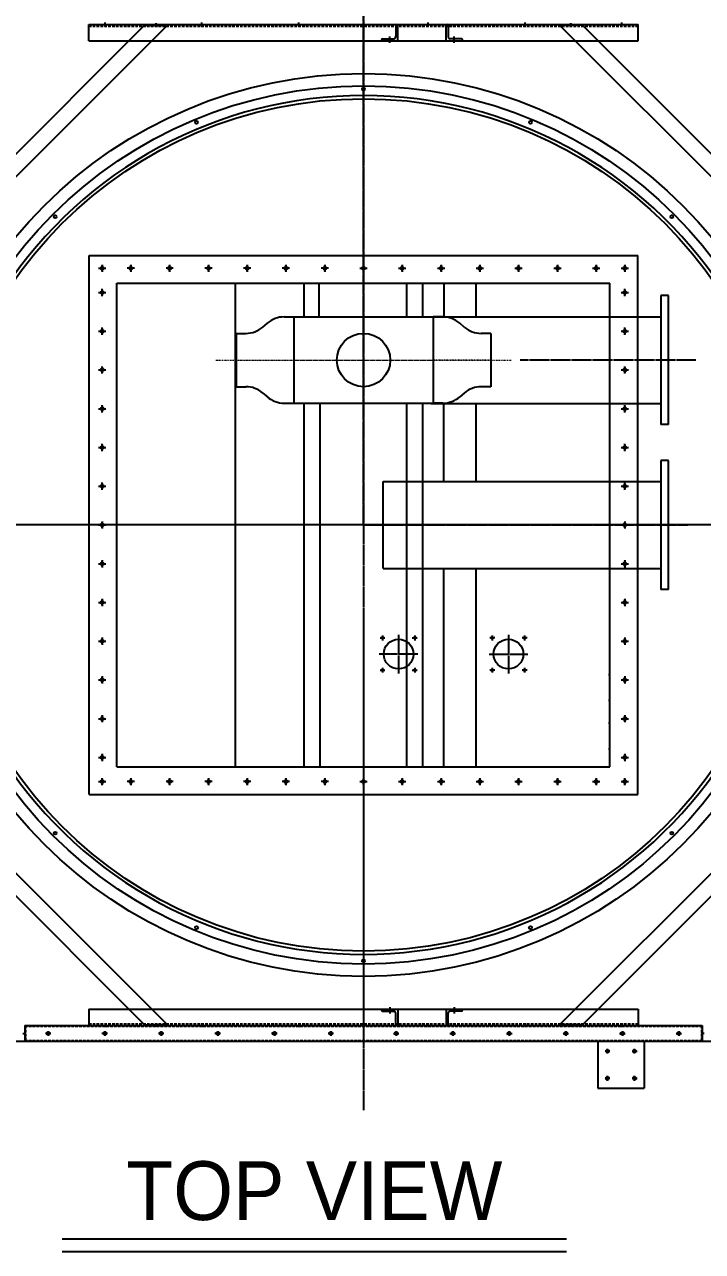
# Model space of a CAD drawing. Header units: millimetres. Extents: x 1037 to 22896, y 879 to 16337.
# Drawn here: x 6153 to 8251, y 9935 to 13735 of the extents above; entities that cross this region are included whole.
import ezdxf
from ezdxf.enums import TextEntityAlignment as Align

# ---------------------------------------------------------------- set-up
doc = ezdxf.new("R2010")
doc.units = ezdxf.units.MM
for name, pattern in [('CENTER', [65, 60, -2, 1, -2]), ('DGN Style 4', [4.8, 2.4, -1.2, 0, -1.2]), ('HIDDEN', [3, 2, -1])]:
    doc.linetypes.add(name, pattern=pattern)
for name, color, linetype in [('CENTER', 1, 'CENTER'), ('냉각탑_text', 3, 'Continuous'), ('숨은선', 5, 'HIDDEN')]:
    doc.layers.add(name, color=color, linetype=linetype)
doc.layers.add('L(c)', color=1, linetype='DGN Style 4', lineweight=5)
doc.styles.add('돋움', font='Dotum.ttf', dxfattribs={"width": 0.8})

msp = doc.modelspace()

# ---------------------------------------------------------------- linework, layer by layer
for p, q in [((6595.5, 13733.4), (5608.2, 12746.1)), ((6524.8, 13733.4), (5608.2, 12816.8)), ((6352.2, 13685.4), (6352.2, 13735.4)), ((6352.2, 13735.4), (8052.2, 13735.4)), ((6524.8, 13733.4), (6524.8, 13735.4)), ((6524.8, 13733.4), (6595.5, 13733.4)), ((6595.5, 13733.4), (6595.5, 13735.4)), ((7302.2, 13732.4), (7302.2, 13697.9)), ((7308.2, 13685.4), (7308.2, 13735.4)), ((7458.2, 13685.4), (7458.2, 13735.4)), ((7464.2, 13732.4), (7464.2, 13697.9)), ((7808.9, 13733.4), (7808.9, 13735.4)), ((7808.9, 13733.4), (8796.2, 12746.1)), ((7879.6, 13733.4), (7808.9, 13733.4)), ((7879.6, 13733.4), (7879.6, 13735.4)), ((7879.6, 13733.4), (8796.2, 12816.8)), ((8052.2, 13685.4), (8052.2, 13735.4)), ((6352.2, 13685.4), (8052.2, 13685.4)), ((7258.2, 13688.4), (7258.2, 13685.4)), ((7261.2, 13691.4), (7295.7, 13691.4)), ((7505.2, 13691.4), (7470.7, 13691.4)), ((7508.2, 13688.4), (7508.2, 13685.4)), ((6353.3, 13020.4), (8051.3, 13020.4)), ((6438.8, 12934.1), (7965, 12934.1)), ((6805.4, 12934.1), (6805.4, 11436.7)), ((7018.6, 12830.9), (7018.6, 12934.1)), ((7063.6, 12934.1), (7063.6, 12830.9)), ((7336, 12830.9), (7336, 12934.1)), ((7386, 12830.9), (7386, 12934.1)), ((7450.8, 12934.1), (7450.8, 12830.9)), ((7550.8, 12830.9), (7550.8, 12934.1)), ((8122.4, 12896.1), (8122.4, 12496.2)), ((8146.4, 12896.1), (8122.4, 12896.1)), ((8146.4, 12496.2), (8146.4, 12896.1)), ((6890.3, 12798.1), (6904.6, 12810.4)), ((6956.8, 12829.8), (6986.4, 12829.8)), ((6986.4, 12829.8), (6986.4, 12562.4)), ((6986.4, 12829.8), (7418.2, 12829.8)), ((6986.4, 12829.8), (6986.4, 12562.4)), ((7418.2, 12829.8), (7418.2, 12562.4)), ((7418.2, 12829.8), (7418.2, 12562.4)), ((7447.7, 12829.8), (7418.2, 12829.8)), ((7418.2, 12829.8), (8122.4, 12829.8)), ((7514.2, 12798.1), (7499.9, 12810.4)), ((6808.6, 12778.7), (6808.6, 12613.5)), ((6808.6, 12778.7), (6838.1, 12778.7)), ((7596, 12778.7), (7566.4, 12778.7)), ((7596, 12778.7), (7596, 12613.5)), ((6808.6, 12613.5), (6838.1, 12613.5)), ((6890.3, 12594.1), (6904.6, 12581.8)), ((7514.2, 12594.1), (7499.9, 12581.8)), ((7596, 12613.5), (7566.4, 12613.5)), ((6956.8, 12562.4), (6986.4, 12562.4)), ((6986.4, 12562.4), (7418.2, 12562.4)), ((7018.6, 11436.7), (7018.6, 12561.4)), ((7068.6, 11436.7), (7068.6, 12561.4)), ((7336, 11436.7), (7336, 12561.4)), ((7386, 11436.7), (7386, 12561.4)), ((7411.5, 12561.4), (8122.4, 12561.4)), ((7447.7, 12562.4), (7418.2, 12562.4)), ((7450.8, 12320.1), (7450.8, 12561.4)), ((7550.8, 12320.1), (7550.8, 12561.4)), ((8146.4, 12496.2), (8122.4, 12496.2)), ((8122.4, 12385.3), (8122.4, 11985.4)), ((8146.4, 12385.3), (8122.4, 12385.3)), ((8146.4, 11985.4), (8146.4, 12385.3)), ((7263.3, 12320.1), (8122.4, 12320.1)), ((7263.3, 12050.6), (8122.4, 12050.6)), ((7450.8, 11436.7), (7450.8, 12050.6)), ((7550.8, 11436.7), (7550.8, 12050.6)), ((8146.4, 11985.4), (8122.4, 11985.4)), ((6595.5, 10637.4), (5608.2, 11624.7)), ((7808.9, 10637.4), (8796.2, 11624.7)), ((6524.8, 10637.4), (5608.2, 11554)), ((7879.6, 10637.4), (8796.2, 11554)), ((6438.8, 11436.7), (7965, 11436.7)), ((6353.3, 11350.4), (8051.3, 11350.4)), ((6352.2, 10685.4), (6352.2, 10635.4)), ((6352.2, 10685.4), (8052.2, 10685.4)), ((7258.2, 10682.4), (7258.2, 10685.4)), ((7261.2, 10679.4), (7295.7, 10679.4)), ((7308.2, 10685.4), (7308.2, 10635.4)), ((7458.2, 10685.4), (7458.2, 10635.4)), ((7505.2, 10679.4), (7470.7, 10679.4)), ((7508.2, 10682.4), (7508.2, 10685.4)), ((8052.2, 10685.4), (8052.2, 10635.4)), ((7302.2, 10638.4), (7302.2, 10672.9)), ((7464.2, 10638.4), (7464.2, 10672.9)), ((6154.2, 10635.4), (6154.2, 10585.4)), ((6154.2, 10635.4), (8250.2, 10635.4)), ((6154.2, 10635.4), (6154.2, 10585.4)), ((6154.2, 10635.4), (6154.2, 10585.4)), ((6154.2, 10635.4), (6154.2, 10585.4)), ((6154.2, 10635.4), (8250.2, 10635.4)), ((6154.2, 10635.4), (6154.2, 10585.4)), ((6154.2, 10635.4), (6154.2, 10585.4)), ((6352.2, 10635.4), (8052.2, 10635.4)), ((6524.8, 10637.4), (6595.5, 10637.4)), ((6524.8, 10637.4), (6524.8, 10635.4)), ((6524.8, 10635.4), (6595.5, 10635.4)), ((6595.5, 10637.4), (6595.5, 10635.4)), ((7879.6, 10637.4), (7808.9, 10637.4)), ((7808.9, 10637.4), (7808.9, 10635.4)), ((7879.6, 10635.4), (7808.9, 10635.4)), ((7879.6, 10637.4), (7879.6, 10635.4)), ((8250.2, 10635.4), (8250.2, 10585.4)), ((8250.2, 10635.4), (8250.2, 10585.4)), ((8250.2, 10635.4), (8250.2, 10585.4)), ((8250.2, 10635.4), (8250.2, 10585.4)), ((8250.2, 10635.4), (8250.2, 10585.4)), ((8250.2, 10635.4), (8250.2, 10585.4)), ((8250.2, 10635.4), (8250.2, 10585.4)), ((8250.2, 10635.4), (8250.2, 10585.4)), ((8848.2, 10585.4), (5556.2, 10585.4)), ((8250.2, 10585.4), (6154.2, 10585.4)), ((8250.2, 10585.4), (6154.2, 10585.4)), ((8071.2, 10585.4), (7927.2, 10585.4)), ((7927.2, 10585.4), (7927.2, 10441.4)), ((8071.2, 10585.4), (8071.2, 10441.4)), ((7927.2, 10441.4), (8071.2, 10441.4))]:
    msp.add_line(p, q)
at = {"color": 1}
for p, q in [((6402.2, 13729.4), (6402.2, 13741.4)), ((6560.2, 13730.9), (6560.2, 13739.9)), ((6560.2, 13738.4), (6560.2, 13732.4)), ((6702.2, 13729.4), (6702.2, 13741.4)), ((7002.2, 13729.4), (7002.2, 13741.4)), ((7402.2, 13729.4), (7402.2, 13741.4)), ((7702.2, 13729.4), (7702.2, 13741.4)), ((7844.3, 13738.4), (7844.3, 13732.4)), ((7844.4, 13730.9), (7844.4, 13739.9)), ((8002.2, 13729.4), (8002.2, 13741.4)), ((7960.3, 11722.2), (7966.3, 11722.2)), ((7960.3, 11642.2), (7966.3, 11642.2)), ((7960.3, 11572.2), (7966.3, 11572.2)), ((7960.3, 11492.2), (7966.3, 11492.2)), ((6402.2, 10641.4), (6402.2, 10629.4)), ((6702.2, 10641.4), (6702.2, 10629.4)), ((7002.2, 10641.4), (7002.2, 10629.4)), ((7402.2, 10641.4), (7402.2, 10629.4)), ((7702.2, 10641.4), (7702.2, 10629.4)), ((8002.2, 10641.4), (8002.2, 10629.4)), ((6147.7, 10610.4), (6156.7, 10610.4)), ((6151.2, 10610.4), (6157.2, 10610.4)), ((6560.2, 10639.9), (6560.2, 10630.9)), ((6560.2, 10632.4), (6560.2, 10638.4)), ((7844.3, 10632.4), (7844.3, 10638.4)), ((7844.4, 10639.9), (7844.4, 10630.9)), ((8253.2, 10610.4), (8247.2, 10610.4)), ((8256.7, 10610.4), (8247.7, 10610.4)), ((6270, 9974.1), (7830, 9974.1)), ((6270, 9935.1), (7830, 9935.1))]:
    msp.add_line(p, q, dxfattribs=at)
at = {"color": 7}
for p, q in [((6353.3, 11350.4), (6353.3, 13020.4)), ((8051.3, 11350.4), (8051.3, 13020.4)), ((6438.8, 11436.7), (6438.8, 12934.1)), ((7965, 11436.7), (7965, 12934.1)), ((7263.3, 12050.6), (7263.3, 12320.1))]:
    msp.add_line(p, q, dxfattribs=at)
at = {"color": 5}
msp.add_circle((7202.3, 12185.4), 1398.2, dxfattribs=at)
for centre, radius in [((7202.3, 12185.4), 1360), ((7202.3, 13535.4), 4.5), ((7202.3, 12185.4), 1320), ((6685.6, 13432.6), 4.5), ((7718.9, 13432.6), 4.5), ((6247.7, 13140), 4.5), ((8156.9, 13140), 4.5), ((6393.3, 12980.4), 4.5), ((6393.3, 12980.4), 4.5), ((6482.3, 12980.4), 4.5), ((6482.3, 12980.4), 4.5), ((6602.3, 12980.4), 4.5), ((6602.3, 12980.4), 4.5), ((6722.3, 12980.4), 4.5), ((6722.3, 12980.4), 4.5), ((6842.3, 12980.4), 4.5), ((6842.3, 12980.4), 4.5), ((6962.3, 12980.4), 4.5), ((6962.3, 12980.4), 4.5), ((7082.3, 12980.4), 4.5), ((7082.3, 12980.4), 4.5), ((7202.3, 12980.4), 4.5), ((7202.3, 12980.4), 4.5), ((7322.3, 12980.4), 4.5), ((7322.3, 12980.4), 4.5), ((7442.3, 12980.4), 4.5), ((7442.3, 12980.4), 4.5), ((7562.3, 12980.4), 4.5), ((7562.3, 12980.4), 4.5), ((7682.3, 12980.4), 4.5), ((7682.3, 12980.4), 4.5), ((7802.3, 12980.4), 4.5), ((7802.3, 12980.4), 4.5), ((7922.3, 12980.4), 4.5), ((7922.3, 12980.4), 4.5), ((8011.3, 12980.4), 4.5), ((8011.3, 12980.4), 4.5), ((6393.3, 12905.4), 4.5), ((6393.3, 12905.4), 4.5), ((8011.3, 12905.4), 4.5), ((8011.3, 12905.4), 4.5), ((6393.3, 12785.4), 4.5), ((6393.3, 12785.4), 4.5), ((7202.3, 12696.1), 82.6), ((8011.3, 12785.4), 4.5), ((8011.3, 12785.4), 4.5), ((6393.3, 12665.4), 4.5), ((6393.3, 12665.4), 4.5), ((8011.3, 12665.4), 4.5), ((8011.3, 12665.4), 4.5), ((6393.3, 12545.4), 4.5), ((6393.3, 12545.4), 4.5), ((8011.3, 12545.4), 4.5), ((8011.3, 12545.4), 4.5), ((6393.3, 12425.4), 4.5), ((6393.3, 12425.4), 4.5), ((8011.3, 12425.4), 4.5), ((8011.3, 12425.4), 4.5), ((6393.3, 12305.4), 4.5), ((6393.3, 12305.4), 4.5), ((8011.3, 12305.4), 4.5), ((8011.3, 12305.4), 4.5), ((6393.3, 12185.4), 4.5), ((6393.3, 12185.4), 4.5), ((8011.3, 12185.4), 4.5), ((8011.3, 12185.4), 4.5), ((6393.3, 12065.4), 4.5), ((6393.3, 12065.4), 4.5), ((8011.3, 12065.4), 4.5), ((8011.3, 12065.4), 4.5), ((6393.3, 11945.4), 4.5), ((6393.3, 11945.4), 4.5), ((8011.3, 11945.4), 4.5), ((8011.3, 11945.4), 4.5), ((6393.3, 11825.4), 4.5), ((6393.3, 11825.4), 4.5), ((7260.8, 11835.4), 3), ((7310.8, 11785.4), 46), ((7360.8, 11835.4), 3), ((7600.8, 11835.4), 3), ((7650.8, 11785.4), 46), ((7700.8, 11835.4), 3), ((8011.3, 11825.4), 4.5), ((8011.3, 11825.4), 4.5), ((6393.3, 11705.4), 4.5), ((6393.3, 11705.4), 4.5), ((7260.8, 11735.4), 3), ((7360.8, 11735.4), 3), ((7600.8, 11735.4), 3), ((7700.8, 11735.4), 3), ((8011.3, 11705.4), 4.5), ((8011.3, 11705.4), 4.5), ((6393.3, 11585.4), 4.5), ((6393.3, 11585.4), 4.5), ((8011.3, 11585.4), 4.5), ((8011.3, 11585.4), 4.5), ((6393.3, 11465.4), 4.5), ((6393.3, 11465.4), 4.5), ((8011.3, 11465.4), 4.5), ((8011.3, 11465.4), 4.5), ((6393.3, 11390.4), 4.5), ((6393.3, 11390.4), 4.5), ((6482.3, 11390.4), 4.5), ((6482.3, 11390.4), 4.5), ((6602.3, 11390.4), 4.5), ((6602.3, 11390.4), 4.5), ((6722.3, 11390.4), 4.5), ((6722.3, 11390.4), 4.5), ((6842.3, 11390.4), 4.5), ((6842.3, 11390.4), 4.5), ((6962.3, 11390.4), 4.5), ((6962.3, 11390.4), 4.5), ((7082.3, 11390.4), 4.5), ((7082.3, 11390.4), 4.5), ((7202.3, 11390.4), 4.5), ((7202.3, 11390.4), 4.5), ((7322.3, 11390.4), 4.5), ((7322.3, 11390.4), 4.5), ((7442.3, 11390.4), 4.5), ((7442.3, 11390.4), 4.5), ((7562.3, 11390.4), 4.5), ((7562.3, 11390.4), 4.5), ((7682.3, 11390.4), 4.5), ((7682.3, 11390.4), 4.5), ((7802.3, 11390.4), 4.5), ((7802.3, 11390.4), 4.5), ((7922.3, 11390.4), 4.5), ((7922.3, 11390.4), 4.5), ((8011.3, 11390.4), 4.5), ((8011.3, 11390.4), 4.5), ((6247.7, 11230.8), 4.5), ((8156.9, 11230.8), 4.5), ((6685.6, 10938.1), 4.5), ((7718.9, 10938.1), 4.5), ((7202.3, 10835.4), 4.5), ((6226.3, 10610.4), 4.5), ((6226.2, 10610.4), 3), ((6226.2, 10610.4), 3), ((6226.2, 10610.4), 3), ((6226.2, 10610.4), 3), ((6226.2, 10610.4), 3), ((6226.2, 10610.4), 3), ((6226.2, 10610.4), 3), ((6226.2, 10610.4), 3), ((6401.3, 10610.4), 4.5), ((6401.2, 10610.4), 3), ((6401.2, 10610.4), 3), ((6401.2, 10610.4), 3), ((6401.2, 10610.4), 3), ((6401.2, 10610.4), 3), ((6401.2, 10610.4), 3), ((6401.2, 10610.4), 3), ((6401.2, 10610.4), 3), ((6576.3, 10610.4), 4.5), ((6576.2, 10610.4), 3), ((6576.2, 10610.4), 3), ((6576.2, 10610.4), 3), ((6576.2, 10610.4), 3), ((6576.2, 10610.4), 3), ((6576.2, 10610.4), 3), ((6576.2, 10610.4), 3), ((6576.2, 10610.4), 3), ((6751.3, 10610.4), 4.5), ((6751.2, 10610.4), 3), ((6751.2, 10610.4), 3), ((6751.2, 10610.4), 3), ((6751.2, 10610.4), 3), ((6751.2, 10610.4), 3), ((6751.2, 10610.4), 3), ((6751.2, 10610.4), 3), ((6751.2, 10610.4), 3), ((6926.3, 10610.4), 4.5), ((6926.2, 10610.4), 3), ((6926.2, 10610.4), 3), ((6926.2, 10610.4), 3), ((6926.2, 10610.4), 3), ((6926.2, 10610.4), 3), ((6926.2, 10610.4), 3), ((6926.2, 10610.4), 3), ((6926.2, 10610.4), 3), ((7101.3, 10610.4), 4.5), ((7101.2, 10610.4), 3), ((7101.2, 10610.4), 3), ((7101.2, 10610.4), 3), ((7101.2, 10610.4), 3), ((7101.2, 10610.4), 3), ((7101.2, 10610.4), 3), ((7101.2, 10610.4), 3), ((7101.2, 10610.4), 3), ((7303.3, 10610.4), 4.5), ((7303.2, 10610.4), 3), ((7303.2, 10610.4), 3), ((7303.2, 10610.4), 3), ((7303.2, 10610.4), 3), ((7303.2, 10610.4), 3), ((7303.2, 10610.4), 3), ((7303.2, 10610.4), 3), ((7303.2, 10610.4), 3), ((7478.3, 10610.4), 4.5), ((7478.2, 10610.4), 3), ((7478.2, 10610.4), 3), ((7478.2, 10610.4), 3), ((7478.2, 10610.4), 3), ((7478.2, 10610.4), 3), ((7478.2, 10610.4), 3), ((7478.2, 10610.4), 3), ((7478.2, 10610.4), 3), ((7653.3, 10610.4), 4.5), ((7653.2, 10610.4), 3), ((7653.2, 10610.4), 3), ((7653.2, 10610.4), 3), ((7653.2, 10610.4), 3), ((7653.2, 10610.4), 3), ((7653.2, 10610.4), 3), ((7653.2, 10610.4), 3), ((7653.2, 10610.4), 3), ((7828.3, 10610.4), 4.5), ((7828.2, 10610.4), 3), ((7828.2, 10610.4), 3), ((7828.2, 10610.4), 3), ((7828.2, 10610.4), 3), ((7828.2, 10610.4), 3), ((7828.2, 10610.4), 3), ((7828.2, 10610.4), 3), ((7828.2, 10610.4), 3), ((8003.3, 10610.4), 4.5), ((8003.2, 10610.4), 3), ((8003.2, 10610.4), 3), ((8003.2, 10610.4), 3), ((8003.2, 10610.4), 3), ((8003.2, 10610.4), 3), ((8003.2, 10610.4), 3), ((8003.2, 10610.4), 3), ((8003.2, 10610.4), 3), ((8178.3, 10610.4), 4.5), ((8178.2, 10610.4), 3), ((8178.2, 10610.4), 3), ((8178.2, 10610.4), 3), ((8178.2, 10610.4), 3), ((8178.2, 10610.4), 3), ((8178.2, 10610.4), 3), ((8178.2, 10610.4), 3), ((8178.2, 10610.4), 3), ((7957.2, 10555.4), 4.5), ((8041.2, 10555.4), 4.5), ((7957.2, 10471.4), 4.5), ((8041.2, 10471.4), 4.5)]:
    msp.add_circle(centre, radius)
for centre, radius, start, end in [((7305.2, 13732.4), 3, 90, 180), ((7461.2, 13732.4), 3, 0, 90), ((7261.2, 13688.4), 3, 90, 180), ((7295.7, 13697.9), 6.5, 270, 0), ((7470.7, 13697.9), 6.5, 180, 270), ((7505.2, 13688.4), 3, 0, 90), ((7202.3, 12185.4), 1330, 33.2382, 146.7618), ((6956.8, 12749.8), 80, 90, 130.7713), ((7447.7, 12749.8), 80, 49.2287, 90), ((6838.1, 12858.7), 80, 270, 310.7716), ((7566.4, 12858.7), 80, 229.2284, 270), ((6838.1, 12533.5), 80, 49.2284, 90), ((6956.8, 12642.4), 80, 229.2287, 270), ((7447.7, 12642.4), 80, 270, 310.7713), ((7566.4, 12533.5), 80, 90, 130.7716), ((7202.3, 12185.4), 1330, 213.2382, 326.7618), ((7261.2, 10682.4), 3, 180, 270), ((7295.7, 10672.9), 6.5, 0, 90), ((7470.7, 10672.9), 6.5, 90, 180), ((7505.2, 10682.4), 3, 270, 0), ((7305.2, 10638.4), 3, 180, 270), ((7461.2, 10638.4), 3, 270, 0)]:
    msp.add_arc(centre, radius, start, end)
at = {"layer": 'CENTER'}
for p, q in [((7202.3, 12185.4), (7202.3, 13997.5)), ((7202.3, 13944.2), (7202.3, 10426.5)), ((7283.2, 13678.8), (7283.2, 13698.8)), ((7483.2, 13678.8), (7483.2, 13698.8)), ((6382, 12980.4), (6404.5, 12980.4)), ((6382, 12980.4), (6404.5, 12980.4)), ((6384.7, 12980.4), (6400.3, 12980.4)), ((6384.7, 12980.4), (6400.3, 12980.4)), ((6393.3, 12991.6), (6393.3, 12969.1)), ((6393.3, 12991.6), (6393.3, 12969.1)), ((6393.3, 12989), (6393.3, 12971.8)), ((6393.3, 12971.8), (6393.3, 12989)), ((6393.3, 12989), (6393.3, 12971.8)), ((6393.3, 12971.8), (6393.3, 12989)), ((6493.5, 12980.4), (6471, 12980.4)), ((6493.5, 12980.4), (6471, 12980.4)), ((6490.8, 12980.4), (6475.2, 12980.4)), ((6490.8, 12980.4), (6475.2, 12980.4)), ((6482.3, 12991.6), (6482.3, 12969.1)), ((6482.3, 12991.6), (6482.3, 12969.1)), ((6482.3, 12989), (6482.3, 12971.8)), ((6482.3, 12971.8), (6482.3, 12989)), ((6482.3, 12989), (6482.3, 12971.8)), ((6482.3, 12971.8), (6482.3, 12989)), ((6613.5, 12980.4), (6591, 12980.4)), ((6613.5, 12980.4), (6591, 12980.4)), ((6610.8, 12980.4), (6595.2, 12980.4)), ((6610.8, 12980.4), (6595.2, 12980.4)), ((6602.3, 12991.6), (6602.3, 12969.1)), ((6602.3, 12991.6), (6602.3, 12969.1)), ((6602.3, 12989), (6602.3, 12971.8)), ((6602.3, 12971.8), (6602.3, 12989)), ((6602.3, 12989), (6602.3, 12971.8)), ((6602.3, 12971.8), (6602.3, 12989)), ((6733.5, 12980.4), (6711, 12980.4)), ((6733.5, 12980.4), (6711, 12980.4)), ((6730.8, 12980.4), (6715.2, 12980.4)), ((6730.8, 12980.4), (6715.2, 12980.4)), ((6722.3, 12991.6), (6722.3, 12969.1)), ((6722.3, 12991.6), (6722.3, 12969.1)), ((6722.3, 12989), (6722.3, 12971.8)), ((6722.3, 12971.8), (6722.3, 12989)), ((6722.3, 12989), (6722.3, 12971.8)), ((6722.3, 12971.8), (6722.3, 12989)), ((6853.5, 12980.4), (6831, 12980.4)), ((6853.5, 12980.4), (6831, 12980.4)), ((6850.8, 12980.4), (6835.2, 12980.4)), ((6850.8, 12980.4), (6835.2, 12980.4)), ((6842.3, 12991.6), (6842.3, 12969.1)), ((6842.3, 12991.6), (6842.3, 12969.1)), ((6842.3, 12989), (6842.3, 12971.8)), ((6842.3, 12971.8), (6842.3, 12989)), ((6842.3, 12989), (6842.3, 12971.8)), ((6842.3, 12971.8), (6842.3, 12989)), ((6973.5, 12980.4), (6951, 12980.4)), ((6973.5, 12980.4), (6951, 12980.4)), ((6970.8, 12980.4), (6955.2, 12980.4)), ((6970.8, 12980.4), (6955.2, 12980.4)), ((6962.3, 12991.6), (6962.3, 12969.1)), ((6962.3, 12991.6), (6962.3, 12969.1)), ((6962.3, 12989), (6962.3, 12971.8)), ((6962.3, 12971.8), (6962.3, 12989)), ((6962.3, 12989), (6962.3, 12971.8)), ((6962.3, 12971.8), (6962.3, 12989)), ((7093.5, 12980.4), (7071, 12980.4)), ((7093.5, 12980.4), (7071, 12980.4)), ((7090.8, 12980.4), (7075.2, 12980.4)), ((7090.8, 12980.4), (7075.2, 12980.4)), ((7082.3, 12991.6), (7082.3, 12969.1)), ((7082.3, 12991.6), (7082.3, 12969.1)), ((7082.3, 12989), (7082.3, 12971.8)), ((7082.3, 12971.8), (7082.3, 12989)), ((7082.3, 12989), (7082.3, 12971.8)), ((7082.3, 12971.8), (7082.3, 12989)), ((7191, 12980.4), (7213.5, 12980.4)), ((7191, 12980.4), (7213.5, 12980.4)), ((7193.7, 12980.4), (7209.3, 12980.4)), ((7193.7, 12980.4), (7209.3, 12980.4)), ((7202.3, 12991.6), (7202.3, 12969.1)), ((7202.3, 12991.6), (7202.3, 12969.1)), ((7202.3, 12989), (7202.3, 12971.8)), ((7202.3, 12971.8), (7202.3, 12989)), ((7202.3, 12989), (7202.3, 12971.8)), ((7202.3, 12971.8), (7202.3, 12989)), ((7311, 12980.4), (7333.5, 12980.4)), ((7311, 12980.4), (7333.5, 12980.4)), ((7313.7, 12980.4), (7329.3, 12980.4)), ((7313.7, 12980.4), (7329.3, 12980.4)), ((7322.3, 12991.6), (7322.3, 12969.1)), ((7322.3, 12991.6), (7322.3, 12969.1)), ((7322.3, 12989), (7322.3, 12971.8)), ((7322.3, 12971.8), (7322.3, 12989)), ((7322.3, 12989), (7322.3, 12971.8)), ((7322.3, 12971.8), (7322.3, 12989)), ((7431, 12980.4), (7453.5, 12980.4)), ((7431, 12980.4), (7453.5, 12980.4)), ((7433.7, 12980.4), (7449.3, 12980.4)), ((7433.7, 12980.4), (7449.3, 12980.4)), ((7442.3, 12991.6), (7442.3, 12969.1)), ((7442.3, 12991.6), (7442.3, 12969.1)), ((7442.3, 12989), (7442.3, 12971.8)), ((7442.3, 12971.8), (7442.3, 12989)), ((7442.3, 12989), (7442.3, 12971.8)), ((7442.3, 12971.8), (7442.3, 12989)), ((7551, 12980.4), (7573.5, 12980.4)), ((7551, 12980.4), (7573.5, 12980.4)), ((7553.7, 12980.4), (7569.3, 12980.4)), ((7553.7, 12980.4), (7569.3, 12980.4)), ((7562.3, 12991.6), (7562.3, 12969.1)), ((7562.3, 12991.6), (7562.3, 12969.1)), ((7562.3, 12989), (7562.3, 12971.8)), ((7562.3, 12971.8), (7562.3, 12989)), ((7562.3, 12989), (7562.3, 12971.8)), ((7562.3, 12971.8), (7562.3, 12989)), ((7671, 12980.4), (7693.5, 12980.4)), ((7671, 12980.4), (7693.5, 12980.4)), ((7673.7, 12980.4), (7689.3, 12980.4)), ((7673.7, 12980.4), (7689.3, 12980.4)), ((7682.3, 12991.6), (7682.3, 12969.1)), ((7682.3, 12991.6), (7682.3, 12969.1)), ((7682.3, 12989), (7682.3, 12971.8)), ((7682.3, 12971.8), (7682.3, 12989)), ((7682.3, 12989), (7682.3, 12971.8)), ((7682.3, 12971.8), (7682.3, 12989)), ((7791, 12980.4), (7813.5, 12980.4)), ((7791, 12980.4), (7813.5, 12980.4)), ((7793.7, 12980.4), (7809.3, 12980.4)), ((7793.7, 12980.4), (7809.3, 12980.4)), ((7802.3, 12991.6), (7802.3, 12969.1)), ((7802.3, 12991.6), (7802.3, 12969.1)), ((7802.3, 12989), (7802.3, 12971.8)), ((7802.3, 12971.8), (7802.3, 12989)), ((7802.3, 12989), (7802.3, 12971.8)), ((7802.3, 12971.8), (7802.3, 12989)), ((7911, 12980.4), (7933.5, 12980.4)), ((7911, 12980.4), (7933.5, 12980.4)), ((7913.7, 12980.4), (7929.3, 12980.4)), ((7913.7, 12980.4), (7929.3, 12980.4)), ((7922.3, 12991.6), (7922.3, 12969.1)), ((7922.3, 12991.6), (7922.3, 12969.1)), ((7922.3, 12989), (7922.3, 12971.8)), ((7922.3, 12971.8), (7922.3, 12989)), ((7922.3, 12989), (7922.3, 12971.8)), ((7922.3, 12971.8), (7922.3, 12989)), ((8000, 12980.4), (8022.5, 12980.4)), ((8000, 12980.4), (8022.5, 12980.4)), ((8002.7, 12980.4), (8018.3, 12980.4)), ((8002.7, 12980.4), (8018.3, 12980.4)), ((8011.3, 12991.6), (8011.3, 12969.1)), ((8011.3, 12991.6), (8011.3, 12969.1)), ((8011.3, 12989), (8011.3, 12971.8)), ((8011.3, 12971.8), (8011.3, 12989)), ((8011.3, 12989), (8011.3, 12971.8)), ((8011.3, 12971.8), (8011.3, 12989)), ((6382, 12905.4), (6404.5, 12905.4)), ((6382, 12905.4), (6404.5, 12905.4)), ((6384.7, 12905.4), (6400.3, 12905.4)), ((6384.7, 12905.4), (6400.3, 12905.4)), ((6393.3, 12894.1), (6393.3, 12916.6)), ((6393.3, 12894.1), (6393.3, 12916.6)), ((6393.3, 12896.8), (6393.3, 12914)), ((6393.3, 12914), (6393.3, 12896.8)), ((6393.3, 12896.8), (6393.3, 12914)), ((6393.3, 12914), (6393.3, 12896.8)), ((8000, 12905.4), (8022.5, 12905.4)), ((8000, 12905.4), (8022.5, 12905.4)), ((8002.7, 12905.4), (8018.3, 12905.4)), ((8002.7, 12905.4), (8018.3, 12905.4)), ((8011.3, 12894.1), (8011.3, 12916.6)), ((8011.3, 12894.1), (8011.3, 12916.6)), ((8011.3, 12896.8), (8011.3, 12914)), ((8011.3, 12914), (8011.3, 12896.8)), ((8011.3, 12896.8), (8011.3, 12914)), ((8011.3, 12914), (8011.3, 12896.8)), ((6382, 12785.4), (6404.5, 12785.4)), ((6382, 12785.4), (6404.5, 12785.4)), ((6384.7, 12785.4), (6400.3, 12785.4)), ((6384.7, 12785.4), (6400.3, 12785.4)), ((6393.3, 12774.1), (6393.3, 12796.6)), ((6393.3, 12774.1), (6393.3, 12796.6)), ((6393.3, 12776.8), (6393.3, 12794)), ((6393.3, 12794), (6393.3, 12776.8)), ((6393.3, 12776.8), (6393.3, 12794)), ((6393.3, 12794), (6393.3, 12776.8)), ((8000, 12785.4), (8022.5, 12785.4)), ((8000, 12785.4), (8022.5, 12785.4)), ((8002.7, 12785.4), (8018.3, 12785.4)), ((8002.7, 12785.4), (8018.3, 12785.4)), ((8011.3, 12774.1), (8011.3, 12796.6)), ((8011.3, 12774.1), (8011.3, 12796.6)), ((8011.3, 12776.8), (8011.3, 12794)), ((8011.3, 12794), (8011.3, 12776.8)), ((8011.3, 12776.8), (8011.3, 12794)), ((8011.3, 12794), (8011.3, 12776.8)), ((8230.6, 12696.1), (7687, 12696.1)), ((6382, 12665.4), (6404.5, 12665.4)), ((6382, 12665.4), (6404.5, 12665.4)), ((6384.7, 12665.4), (6400.3, 12665.4)), ((6384.7, 12665.4), (6400.3, 12665.4)), ((6393.3, 12654.1), (6393.3, 12676.6)), ((6393.3, 12654.1), (6393.3, 12676.6)), ((6393.3, 12656.8), (6393.3, 12674)), ((6393.3, 12674), (6393.3, 12656.8)), ((6393.3, 12656.8), (6393.3, 12674)), ((6393.3, 12674), (6393.3, 12656.8)), ((8000, 12665.4), (8022.5, 12665.4)), ((8000, 12665.4), (8022.5, 12665.4)), ((8002.7, 12665.4), (8018.3, 12665.4)), ((8002.7, 12665.4), (8018.3, 12665.4)), ((8011.3, 12654.1), (8011.3, 12676.6)), ((8011.3, 12654.1), (8011.3, 12676.6)), ((8011.3, 12656.8), (8011.3, 12674)), ((8011.3, 12674), (8011.3, 12656.8)), ((8011.3, 12656.8), (8011.3, 12674)), ((8011.3, 12674), (8011.3, 12656.8)), ((6382, 12545.4), (6404.5, 12545.4)), ((6382, 12545.4), (6404.5, 12545.4)), ((6384.7, 12545.4), (6400.3, 12545.4)), ((6384.7, 12545.4), (6400.3, 12545.4)), ((6393.3, 12534.1), (6393.3, 12556.6)), ((6393.3, 12534.1), (6393.3, 12556.6)), ((6393.3, 12536.8), (6393.3, 12554)), ((6393.3, 12554), (6393.3, 12536.8)), ((6393.3, 12536.8), (6393.3, 12554)), ((6393.3, 12554), (6393.3, 12536.8)), ((8000, 12545.4), (8022.5, 12545.4)), ((8000, 12545.4), (8022.5, 12545.4)), ((8002.7, 12545.4), (8018.3, 12545.4)), ((8002.7, 12545.4), (8018.3, 12545.4)), ((8011.3, 12534.1), (8011.3, 12556.6)), ((8011.3, 12534.1), (8011.3, 12556.6)), ((8011.3, 12536.8), (8011.3, 12554)), ((8011.3, 12554), (8011.3, 12536.8)), ((8011.3, 12536.8), (8011.3, 12554)), ((8011.3, 12554), (8011.3, 12536.8)), ((6393.3, 12414.1), (6393.3, 12436.6)), ((6393.3, 12414.1), (6393.3, 12436.6)), ((6393.3, 12416.8), (6393.3, 12434)), ((6393.3, 12434), (6393.3, 12416.8)), ((6393.3, 12416.8), (6393.3, 12434)), ((6393.3, 12434), (6393.3, 12416.8)), ((8011.3, 12414.1), (8011.3, 12436.6)), ((8011.3, 12414.1), (8011.3, 12436.6)), ((8011.3, 12416.8), (8011.3, 12434)), ((8011.3, 12434), (8011.3, 12416.8)), ((8011.3, 12416.8), (8011.3, 12434)), ((8011.3, 12434), (8011.3, 12416.8)), ((6382, 12425.4), (6404.5, 12425.4)), ((6382, 12425.4), (6404.5, 12425.4)), ((6384.7, 12425.4), (6400.3, 12425.4)), ((6384.7, 12425.4), (6400.3, 12425.4)), ((8000, 12425.4), (8022.5, 12425.4)), ((8000, 12425.4), (8022.5, 12425.4)), ((8002.7, 12425.4), (8018.3, 12425.4)), ((8002.7, 12425.4), (8018.3, 12425.4)), ((6393.3, 12294.1), (6393.3, 12316.6)), ((6393.3, 12294.1), (6393.3, 12316.6)), ((6393.3, 12296.8), (6393.3, 12314)), ((6393.3, 12314), (6393.3, 12296.8)), ((6393.3, 12296.8), (6393.3, 12314)), ((6393.3, 12314), (6393.3, 12296.8)), ((8011.3, 12294.1), (8011.3, 12316.6)), ((8011.3, 12294.1), (8011.3, 12316.6)), ((8011.3, 12296.8), (8011.3, 12314)), ((8011.3, 12314), (8011.3, 12296.8)), ((8011.3, 12296.8), (8011.3, 12314)), ((8011.3, 12314), (8011.3, 12296.8)), ((6382, 12305.4), (6404.5, 12305.4)), ((6382, 12305.4), (6404.5, 12305.4)), ((6384.7, 12305.4), (6400.3, 12305.4)), ((6384.7, 12305.4), (6400.3, 12305.4)), ((8000, 12305.4), (8022.5, 12305.4)), ((8000, 12305.4), (8022.5, 12305.4)), ((8002.7, 12305.4), (8018.3, 12305.4)), ((8002.7, 12305.4), (8018.3, 12305.4)), ((9048.2, 12185.4), (5356.2, 12185.4)), ((9048.2, 12185.4), (5356.2, 12185.4)), ((8961.1, 12185.4), (5443.4, 12185.4)), ((6382, 12185.4), (6404.5, 12185.4)), ((6382, 12185.4), (6404.5, 12185.4)), ((6384.7, 12185.4), (6400.3, 12185.4)), ((6384.7, 12185.4), (6400.3, 12185.4)), ((6393.3, 12196.6), (6393.3, 12174.1)), ((6393.3, 12196.6), (6393.3, 12174.1)), ((6393.3, 12194), (6393.3, 12176.8)), ((6393.3, 12176.8), (6393.3, 12194)), ((6393.3, 12194), (6393.3, 12176.8)), ((6393.3, 12176.8), (6393.3, 12194)), ((7201.4, 12185.4), (8206.4, 12185.4)), ((7202.3, 12185.4), (7202.3, 10373.3)), ((8000, 12185.4), (8022.5, 12185.4)), ((8000, 12185.4), (8022.5, 12185.4)), ((8002.7, 12185.4), (8018.3, 12185.4)), ((8002.7, 12185.4), (8018.3, 12185.4)), ((8011.3, 12196.6), (8011.3, 12174.1)), ((8011.3, 12196.6), (8011.3, 12174.1)), ((8011.3, 12194), (8011.3, 12176.8)), ((8011.3, 12176.8), (8011.3, 12194)), ((8011.3, 12194), (8011.3, 12176.8)), ((8011.3, 12176.8), (8011.3, 12194)), ((6382, 12065.4), (6404.5, 12065.4)), ((6382, 12065.4), (6404.5, 12065.4)), ((6384.7, 12065.4), (6400.3, 12065.4)), ((6384.7, 12065.4), (6400.3, 12065.4)), ((6393.3, 12076.6), (6393.3, 12054.1)), ((6393.3, 12076.6), (6393.3, 12054.1)), ((6393.3, 12074), (6393.3, 12056.8)), ((6393.3, 12056.8), (6393.3, 12074)), ((6393.3, 12074), (6393.3, 12056.8)), ((6393.3, 12056.8), (6393.3, 12074)), ((8000, 12065.4), (8022.5, 12065.4)), ((8000, 12065.4), (8022.5, 12065.4)), ((8002.7, 12065.4), (8018.3, 12065.4)), ((8002.7, 12065.4), (8018.3, 12065.4)), ((8011.3, 12076.6), (8011.3, 12054.1)), ((8011.3, 12076.6), (8011.3, 12054.1)), ((8011.3, 12074), (8011.3, 12056.8)), ((8011.3, 12056.8), (8011.3, 12074)), ((8011.3, 12074), (8011.3, 12056.8)), ((8011.3, 12056.8), (8011.3, 12074)), ((6382, 11945.4), (6404.5, 11945.4)), ((6382, 11945.4), (6404.5, 11945.4)), ((6384.7, 11945.4), (6400.3, 11945.4)), ((6384.7, 11945.4), (6400.3, 11945.4)), ((6393.3, 11956.6), (6393.3, 11934.1)), ((6393.3, 11956.6), (6393.3, 11934.1)), ((6393.3, 11954), (6393.3, 11936.8)), ((6393.3, 11936.8), (6393.3, 11954)), ((6393.3, 11954), (6393.3, 11936.8)), ((6393.3, 11936.8), (6393.3, 11954)), ((8000, 11945.4), (8022.5, 11945.4)), ((8000, 11945.4), (8022.5, 11945.4)), ((8002.7, 11945.4), (8018.3, 11945.4)), ((8002.7, 11945.4), (8018.3, 11945.4)), ((8011.3, 11956.6), (8011.3, 11934.1)), ((8011.3, 11956.6), (8011.3, 11934.1)), ((8011.3, 11954), (8011.3, 11936.8)), ((8011.3, 11936.8), (8011.3, 11954)), ((8011.3, 11954), (8011.3, 11936.8)), ((8011.3, 11936.8), (8011.3, 11954)), ((6382, 11825.4), (6404.5, 11825.4)), ((6382, 11825.4), (6404.5, 11825.4)), ((6384.7, 11825.4), (6400.3, 11825.4)), ((6384.7, 11825.4), (6400.3, 11825.4)), ((6393.3, 11836.6), (6393.3, 11814.1)), ((6393.3, 11836.6), (6393.3, 11814.1)), ((6393.3, 11834), (6393.3, 11816.8)), ((6393.3, 11816.8), (6393.3, 11834)), ((6393.3, 11834), (6393.3, 11816.8)), ((6393.3, 11816.8), (6393.3, 11834)), ((7253.3, 11835.4), (7268.3, 11835.4)), ((7260.8, 11842.9), (7260.8, 11827.9)), ((7310.8, 11845.4), (7310.8, 11725.4)), ((7353.3, 11835.4), (7368.3, 11835.4)), ((7360.8, 11842.9), (7360.8, 11827.9)), ((7608.3, 11835.4), (7593.3, 11835.4)), ((7600.8, 11842.9), (7600.8, 11827.9)), ((7650.8, 11845.4), (7650.8, 11725.4)), ((7708.3, 11835.4), (7693.3, 11835.4)), ((7700.8, 11842.9), (7700.8, 11827.9)), ((8000, 11825.4), (8022.5, 11825.4)), ((8000, 11825.4), (8022.5, 11825.4)), ((8002.7, 11825.4), (8018.3, 11825.4)), ((8002.7, 11825.4), (8018.3, 11825.4)), ((8011.3, 11836.6), (8011.3, 11814.1)), ((8011.3, 11836.6), (8011.3, 11814.1)), ((8011.3, 11834), (8011.3, 11816.8)), ((8011.3, 11816.8), (8011.3, 11834)), ((8011.3, 11834), (8011.3, 11816.8)), ((8011.3, 11816.8), (8011.3, 11834)), ((7370.8, 11785.4), (7250.8, 11785.4)), ((7370.8, 11785.4), (7250.8, 11785.4)), ((7370.8, 11785.4), (7250.8, 11785.4)), ((7370.8, 11785.4), (7250.8, 11785.4)), ((7590.8, 11785.4), (7710.8, 11785.4)), ((7590.8, 11785.4), (7710.8, 11785.4)), ((7590.8, 11785.4), (7710.8, 11785.4)), ((7590.8, 11785.4), (7710.8, 11785.4)), ((7260.8, 11742.9), (7260.8, 11727.9)), ((7360.8, 11742.9), (7360.8, 11727.9)), ((7600.8, 11742.9), (7600.8, 11727.9)), ((7700.8, 11742.9), (7700.8, 11727.9)), ((6382, 11705.4), (6404.5, 11705.4)), ((6382, 11705.4), (6404.5, 11705.4)), ((6384.7, 11705.4), (6400.3, 11705.4)), ((6384.7, 11705.4), (6400.3, 11705.4)), ((6393.3, 11716.6), (6393.3, 11694.1)), ((6393.3, 11716.6), (6393.3, 11694.1)), ((6393.3, 11714), (6393.3, 11696.8)), ((6393.3, 11696.8), (6393.3, 11714)), ((6393.3, 11714), (6393.3, 11696.8)), ((6393.3, 11696.8), (6393.3, 11714)), ((7253.3, 11735.4), (7268.3, 11735.4)), ((7353.3, 11735.4), (7368.3, 11735.4)), ((7608.3, 11735.4), (7593.3, 11735.4)), ((7708.3, 11735.4), (7693.3, 11735.4)), ((8000, 11705.4), (8022.5, 11705.4)), ((8000, 11705.4), (8022.5, 11705.4)), ((8002.7, 11705.4), (8018.3, 11705.4)), ((8002.7, 11705.4), (8018.3, 11705.4)), ((8011.3, 11716.6), (8011.3, 11694.1)), ((8011.3, 11716.6), (8011.3, 11694.1)), ((8011.3, 11714), (8011.3, 11696.8)), ((8011.3, 11696.8), (8011.3, 11714)), ((8011.3, 11714), (8011.3, 11696.8)), ((8011.3, 11696.8), (8011.3, 11714)), ((6393.3, 11596.6), (6393.3, 11574.1)), ((6393.3, 11596.6), (6393.3, 11574.1)), ((6393.3, 11594), (6393.3, 11576.8)), ((6393.3, 11576.8), (6393.3, 11594)), ((6393.3, 11594), (6393.3, 11576.8)), ((6393.3, 11576.8), (6393.3, 11594)), ((8011.3, 11596.6), (8011.3, 11574.1)), ((8011.3, 11596.6), (8011.3, 11574.1)), ((8011.3, 11594), (8011.3, 11576.8)), ((8011.3, 11576.8), (8011.3, 11594)), ((8011.3, 11594), (8011.3, 11576.8)), ((8011.3, 11576.8), (8011.3, 11594)), ((6382, 11585.4), (6404.5, 11585.4)), ((6382, 11585.4), (6404.5, 11585.4)), ((6384.7, 11585.4), (6400.3, 11585.4)), ((6384.7, 11585.4), (6400.3, 11585.4)), ((8000, 11585.4), (8022.5, 11585.4)), ((8000, 11585.4), (8022.5, 11585.4)), ((8002.7, 11585.4), (8018.3, 11585.4)), ((8002.7, 11585.4), (8018.3, 11585.4)), ((6382, 11465.4), (6404.5, 11465.4)), ((6382, 11465.4), (6404.5, 11465.4)), ((6384.7, 11465.4), (6400.3, 11465.4)), ((6384.7, 11465.4), (6400.3, 11465.4)), ((6393.3, 11476.6), (6393.3, 11454.1)), ((6393.3, 11476.6), (6393.3, 11454.1)), ((6393.3, 11474), (6393.3, 11456.8)), ((6393.3, 11456.8), (6393.3, 11474)), ((6393.3, 11474), (6393.3, 11456.8)), ((6393.3, 11456.8), (6393.3, 11474)), ((8000, 11465.4), (8022.5, 11465.4)), ((8000, 11465.4), (8022.5, 11465.4)), ((8002.7, 11465.4), (8018.3, 11465.4)), ((8002.7, 11465.4), (8018.3, 11465.4)), ((8011.3, 11476.6), (8011.3, 11454.1)), ((8011.3, 11476.6), (8011.3, 11454.1)), ((8011.3, 11474), (8011.3, 11456.8)), ((8011.3, 11456.8), (8011.3, 11474)), ((8011.3, 11474), (8011.3, 11456.8)), ((8011.3, 11456.8), (8011.3, 11474)), ((6393.3, 11379.1), (6393.3, 11401.6)), ((6393.3, 11379.1), (6393.3, 11401.6)), ((6482.3, 11401.6), (6482.3, 11379.1)), ((6482.3, 11401.6), (6482.3, 11379.1)), ((6602.3, 11401.6), (6602.3, 11379.1)), ((6602.3, 11401.6), (6602.3, 11379.1)), ((6722.3, 11401.6), (6722.3, 11379.1)), ((6722.3, 11401.6), (6722.3, 11379.1)), ((6842.3, 11401.6), (6842.3, 11379.1)), ((6842.3, 11401.6), (6842.3, 11379.1)), ((6962.3, 11401.6), (6962.3, 11379.1)), ((6962.3, 11401.6), (6962.3, 11379.1)), ((7082.3, 11401.6), (7082.3, 11379.1)), ((7082.3, 11401.6), (7082.3, 11379.1)), ((7202.3, 11401.6), (7202.3, 11379.1)), ((7202.3, 11401.6), (7202.3, 11379.1)), ((7322.3, 11401.6), (7322.3, 11379.1)), ((7322.3, 11401.6), (7322.3, 11379.1)), ((7442.3, 11401.6), (7442.3, 11379.1)), ((7442.3, 11401.6), (7442.3, 11379.1)), ((7562.3, 11401.6), (7562.3, 11379.1)), ((7562.3, 11401.6), (7562.3, 11379.1)), ((7682.3, 11401.6), (7682.3, 11379.1)), ((7682.3, 11401.6), (7682.3, 11379.1)), ((7802.3, 11401.6), (7802.3, 11379.1)), ((7802.3, 11401.6), (7802.3, 11379.1)), ((7922.3, 11401.6), (7922.3, 11379.1)), ((7922.3, 11401.6), (7922.3, 11379.1)), ((8011.3, 11379.1), (8011.3, 11401.6)), ((8011.3, 11379.1), (8011.3, 11401.6)), ((6382, 11390.4), (6404.5, 11390.4)), ((6382, 11390.4), (6404.5, 11390.4)), ((6384.7, 11390.4), (6400.3, 11390.4)), ((6384.7, 11390.4), (6400.3, 11390.4)), ((6393.3, 11381.8), (6393.3, 11399)), ((6393.3, 11399), (6393.3, 11381.8)), ((6393.3, 11381.8), (6393.3, 11399)), ((6393.3, 11399), (6393.3, 11381.8)), ((6493.5, 11390.4), (6471, 11390.4)), ((6493.5, 11390.4), (6471, 11390.4)), ((6490.8, 11390.4), (6475.2, 11390.4)), ((6490.8, 11390.4), (6475.2, 11390.4)), ((6482.3, 11399), (6482.3, 11381.8)), ((6482.3, 11381.8), (6482.3, 11399)), ((6482.3, 11399), (6482.3, 11381.8)), ((6482.3, 11381.8), (6482.3, 11399)), ((6613.5, 11390.4), (6591, 11390.4)), ((6613.5, 11390.4), (6591, 11390.4)), ((6610.8, 11390.4), (6595.2, 11390.4)), ((6610.8, 11390.4), (6595.2, 11390.4)), ((6602.3, 11399), (6602.3, 11381.8)), ((6602.3, 11381.8), (6602.3, 11399)), ((6602.3, 11399), (6602.3, 11381.8)), ((6602.3, 11381.8), (6602.3, 11399)), ((6733.5, 11390.4), (6711, 11390.4)), ((6733.5, 11390.4), (6711, 11390.4)), ((6730.8, 11390.4), (6715.2, 11390.4)), ((6730.8, 11390.4), (6715.2, 11390.4)), ((6722.3, 11399), (6722.3, 11381.8)), ((6722.3, 11381.8), (6722.3, 11399)), ((6722.3, 11399), (6722.3, 11381.8)), ((6722.3, 11381.8), (6722.3, 11399)), ((6853.5, 11390.4), (6831, 11390.4)), ((6853.5, 11390.4), (6831, 11390.4)), ((6850.8, 11390.4), (6835.2, 11390.4)), ((6850.8, 11390.4), (6835.2, 11390.4)), ((6842.3, 11399), (6842.3, 11381.8)), ((6842.3, 11381.8), (6842.3, 11399)), ((6842.3, 11399), (6842.3, 11381.8)), ((6842.3, 11381.8), (6842.3, 11399)), ((6973.5, 11390.4), (6951, 11390.4)), ((6973.5, 11390.4), (6951, 11390.4)), ((6970.8, 11390.4), (6955.2, 11390.4)), ((6970.8, 11390.4), (6955.2, 11390.4)), ((6962.3, 11399), (6962.3, 11381.8)), ((6962.3, 11381.8), (6962.3, 11399)), ((6962.3, 11399), (6962.3, 11381.8)), ((6962.3, 11381.8), (6962.3, 11399)), ((7093.5, 11390.4), (7071, 11390.4)), ((7093.5, 11390.4), (7071, 11390.4)), ((7090.8, 11390.4), (7075.2, 11390.4)), ((7090.8, 11390.4), (7075.2, 11390.4)), ((7082.3, 11399), (7082.3, 11381.8)), ((7082.3, 11381.8), (7082.3, 11399)), ((7082.3, 11399), (7082.3, 11381.8)), ((7082.3, 11381.8), (7082.3, 11399)), ((7191, 11390.4), (7213.5, 11390.4)), ((7191, 11390.4), (7213.5, 11390.4)), ((7193.7, 11390.4), (7209.3, 11390.4)), ((7193.7, 11390.4), (7209.3, 11390.4)), ((7202.3, 11399), (7202.3, 11381.8)), ((7202.3, 11381.8), (7202.3, 11399)), ((7202.3, 11399), (7202.3, 11381.8)), ((7202.3, 11381.8), (7202.3, 11399)), ((7311, 11390.4), (7333.5, 11390.4)), ((7311, 11390.4), (7333.5, 11390.4)), ((7313.7, 11390.4), (7329.3, 11390.4)), ((7313.7, 11390.4), (7329.3, 11390.4)), ((7322.3, 11399), (7322.3, 11381.8)), ((7322.3, 11381.8), (7322.3, 11399)), ((7322.3, 11399), (7322.3, 11381.8)), ((7322.3, 11381.8), (7322.3, 11399)), ((7431, 11390.4), (7453.5, 11390.4)), ((7431, 11390.4), (7453.5, 11390.4)), ((7433.7, 11390.4), (7449.3, 11390.4)), ((7433.7, 11390.4), (7449.3, 11390.4)), ((7442.3, 11399), (7442.3, 11381.8)), ((7442.3, 11381.8), (7442.3, 11399)), ((7442.3, 11399), (7442.3, 11381.8)), ((7442.3, 11381.8), (7442.3, 11399)), ((7551, 11390.4), (7573.5, 11390.4)), ((7551, 11390.4), (7573.5, 11390.4)), ((7553.7, 11390.4), (7569.3, 11390.4)), ((7553.7, 11390.4), (7569.3, 11390.4)), ((7562.3, 11399), (7562.3, 11381.8)), ((7562.3, 11381.8), (7562.3, 11399)), ((7562.3, 11399), (7562.3, 11381.8)), ((7562.3, 11381.8), (7562.3, 11399)), ((7671, 11390.4), (7693.5, 11390.4)), ((7671, 11390.4), (7693.5, 11390.4)), ((7673.7, 11390.4), (7689.3, 11390.4)), ((7673.7, 11390.4), (7689.3, 11390.4)), ((7682.3, 11399), (7682.3, 11381.8)), ((7682.3, 11381.8), (7682.3, 11399)), ((7682.3, 11399), (7682.3, 11381.8)), ((7682.3, 11381.8), (7682.3, 11399)), ((7791, 11390.4), (7813.5, 11390.4)), ((7791, 11390.4), (7813.5, 11390.4)), ((7793.7, 11390.4), (7809.3, 11390.4)), ((7793.7, 11390.4), (7809.3, 11390.4)), ((7802.3, 11399), (7802.3, 11381.8)), ((7802.3, 11381.8), (7802.3, 11399)), ((7802.3, 11399), (7802.3, 11381.8)), ((7802.3, 11381.8), (7802.3, 11399)), ((7911, 11390.4), (7933.5, 11390.4)), ((7911, 11390.4), (7933.5, 11390.4)), ((7913.7, 11390.4), (7929.3, 11390.4)), ((7913.7, 11390.4), (7929.3, 11390.4)), ((7922.3, 11399), (7922.3, 11381.8)), ((7922.3, 11381.8), (7922.3, 11399)), ((7922.3, 11399), (7922.3, 11381.8)), ((7922.3, 11381.8), (7922.3, 11399)), ((8000, 11390.4), (8022.5, 11390.4)), ((8000, 11390.4), (8022.5, 11390.4)), ((8002.7, 11390.4), (8018.3, 11390.4)), ((8002.7, 11390.4), (8018.3, 11390.4)), ((8011.3, 11381.8), (8011.3, 11399)), ((8011.3, 11399), (8011.3, 11381.8)), ((8011.3, 11381.8), (8011.3, 11399)), ((8011.3, 11399), (8011.3, 11381.8)), ((7283.2, 10692), (7283.2, 10672)), ((7483.2, 10692), (7483.2, 10672)), ((6234.7, 10610.4), (6217.6, 10610.4)), ((6231.8, 10610.4), (6220.5, 10610.4)), ((6231.8, 10610.4), (6220.5, 10610.4)), ((6226.2, 10605.4), (6226.2, 10615.4)), ((6226.2, 10605.4), (6226.2, 10615.4)), ((6226.2, 10605.4), (6226.2, 10615.4)), ((6226.2, 10605.4), (6226.2, 10615.4)), ((6226.2, 10605.4), (6226.2, 10615.4)), ((6226.2, 10605.4), (6226.2, 10615.4)), ((6226.2, 10605.4), (6226.2, 10615.4)), ((6226.2, 10605.4), (6226.2, 10615.4)), ((6226.3, 10617.9), (6226.3, 10602.9)), ((6409.7, 10610.4), (6392.6, 10610.4)), ((6406.8, 10610.4), (6395.5, 10610.4)), ((6406.8, 10610.4), (6395.5, 10610.4)), ((6401.2, 10605.4), (6401.2, 10615.4)), ((6401.2, 10605.4), (6401.2, 10615.4)), ((6401.2, 10605.4), (6401.2, 10615.4)), ((6401.2, 10605.4), (6401.2, 10615.4)), ((6401.2, 10605.4), (6401.2, 10615.4)), ((6401.2, 10605.4), (6401.2, 10615.4)), ((6401.2, 10605.4), (6401.2, 10615.4)), ((6401.2, 10605.4), (6401.2, 10615.4)), ((6401.3, 10617.9), (6401.3, 10602.9)), ((6584.7, 10610.4), (6567.6, 10610.4)), ((6581.8, 10610.4), (6570.5, 10610.4)), ((6581.8, 10610.4), (6570.5, 10610.4)), ((6576.2, 10605.4), (6576.2, 10615.4)), ((6576.2, 10605.4), (6576.2, 10615.4)), ((6576.2, 10605.4), (6576.2, 10615.4)), ((6576.2, 10605.4), (6576.2, 10615.4)), ((6576.2, 10605.4), (6576.2, 10615.4)), ((6576.2, 10605.4), (6576.2, 10615.4)), ((6576.2, 10605.4), (6576.2, 10615.4)), ((6576.2, 10605.4), (6576.2, 10615.4)), ((6576.3, 10617.9), (6576.3, 10602.9)), ((6759.7, 10610.4), (6742.6, 10610.4)), ((6756.8, 10610.4), (6745.5, 10610.4)), ((6756.8, 10610.4), (6745.5, 10610.4)), ((6751.2, 10605.4), (6751.2, 10615.4)), ((6751.2, 10605.4), (6751.2, 10615.4)), ((6751.2, 10605.4), (6751.2, 10615.4)), ((6751.2, 10605.4), (6751.2, 10615.4)), ((6751.2, 10605.4), (6751.2, 10615.4)), ((6751.2, 10605.4), (6751.2, 10615.4)), ((6751.2, 10605.4), (6751.2, 10615.4)), ((6751.2, 10605.4), (6751.2, 10615.4)), ((6751.3, 10617.9), (6751.3, 10602.9)), ((6934.7, 10610.4), (6917.6, 10610.4)), ((6931.8, 10610.4), (6920.5, 10610.4)), ((6931.8, 10610.4), (6920.5, 10610.4)), ((6926.2, 10605.4), (6926.2, 10615.4)), ((6926.2, 10605.4), (6926.2, 10615.4)), ((6926.2, 10605.4), (6926.2, 10615.4)), ((6926.2, 10605.4), (6926.2, 10615.4)), ((6926.2, 10605.4), (6926.2, 10615.4)), ((6926.2, 10605.4), (6926.2, 10615.4)), ((6926.2, 10605.4), (6926.2, 10615.4)), ((6926.2, 10605.4), (6926.2, 10615.4)), ((6926.3, 10617.9), (6926.3, 10602.9)), ((7109.7, 10610.4), (7092.6, 10610.4)), ((7106.8, 10610.4), (7095.5, 10610.4)), ((7106.8, 10610.4), (7095.5, 10610.4)), ((7101.2, 10605.4), (7101.2, 10615.4)), ((7101.2, 10605.4), (7101.2, 10615.4)), ((7101.2, 10605.4), (7101.2, 10615.4)), ((7101.2, 10605.4), (7101.2, 10615.4)), ((7101.2, 10605.4), (7101.2, 10615.4)), ((7101.2, 10605.4), (7101.2, 10615.4)), ((7101.2, 10605.4), (7101.2, 10615.4)), ((7101.2, 10605.4), (7101.2, 10615.4)), ((7101.3, 10617.9), (7101.3, 10602.9)), ((7294.8, 10610.4), (7311.9, 10610.4)), ((7308.8, 10610.4), (7297.5, 10610.4)), ((7308.8, 10610.4), (7297.5, 10610.4)), ((7303.2, 10605.4), (7303.2, 10615.4)), ((7303.2, 10605.4), (7303.2, 10615.4)), ((7303.2, 10605.4), (7303.2, 10615.4)), ((7303.2, 10605.4), (7303.2, 10615.4)), ((7303.2, 10605.4), (7303.2, 10615.4)), ((7303.2, 10605.4), (7303.2, 10615.4)), ((7303.2, 10605.4), (7303.2, 10615.4)), ((7303.2, 10605.4), (7303.2, 10615.4)), ((7303.3, 10617.9), (7303.3, 10602.9)), ((7469.8, 10610.4), (7486.9, 10610.4)), ((7483.8, 10610.4), (7472.5, 10610.4)), ((7483.8, 10610.4), (7472.5, 10610.4)), ((7478.2, 10605.4), (7478.2, 10615.4)), ((7478.2, 10605.4), (7478.2, 10615.4)), ((7478.2, 10605.4), (7478.2, 10615.4)), ((7478.2, 10605.4), (7478.2, 10615.4)), ((7478.2, 10605.4), (7478.2, 10615.4)), ((7478.2, 10605.4), (7478.2, 10615.4)), ((7478.2, 10605.4), (7478.2, 10615.4)), ((7478.2, 10605.4), (7478.2, 10615.4)), ((7478.3, 10617.9), (7478.3, 10602.9)), ((7644.8, 10610.4), (7661.9, 10610.4)), ((7658.8, 10610.4), (7647.5, 10610.4)), ((7658.8, 10610.4), (7647.5, 10610.4)), ((7653.2, 10605.4), (7653.2, 10615.4)), ((7653.2, 10605.4), (7653.2, 10615.4)), ((7653.2, 10605.4), (7653.2, 10615.4)), ((7653.2, 10605.4), (7653.2, 10615.4)), ((7653.2, 10605.4), (7653.2, 10615.4)), ((7653.2, 10605.4), (7653.2, 10615.4)), ((7653.2, 10605.4), (7653.2, 10615.4)), ((7653.2, 10605.4), (7653.2, 10615.4)), ((7653.3, 10617.9), (7653.3, 10602.9)), ((7819.8, 10610.4), (7836.9, 10610.4)), ((7822.6, 10610.4), (7834, 10610.4)), ((7822.6, 10610.4), (7834, 10610.4)), ((7828.2, 10605.4), (7828.2, 10615.4)), ((7828.2, 10605.4), (7828.2, 10615.4)), ((7828.2, 10605.4), (7828.2, 10615.4)), ((7828.2, 10605.4), (7828.2, 10615.4)), ((7828.2, 10605.4), (7828.2, 10615.4)), ((7828.2, 10605.4), (7828.2, 10615.4)), ((7828.2, 10605.4), (7828.2, 10615.4)), ((7828.2, 10605.4), (7828.2, 10615.4)), ((7828.3, 10617.9), (7828.3, 10602.9)), ((7994.8, 10610.4), (8011.9, 10610.4)), ((7997.6, 10610.4), (8009, 10610.4)), ((7997.6, 10610.4), (8009, 10610.4)), ((8003.2, 10605.4), (8003.2, 10615.4)), ((8003.2, 10605.4), (8003.2, 10615.4)), ((8003.2, 10605.4), (8003.2, 10615.4)), ((8003.2, 10605.4), (8003.2, 10615.4)), ((8003.2, 10605.4), (8003.2, 10615.4)), ((8003.2, 10605.4), (8003.2, 10615.4)), ((8003.2, 10605.4), (8003.2, 10615.4)), ((8003.2, 10605.4), (8003.2, 10615.4)), ((8003.3, 10617.9), (8003.3, 10602.9)), ((8169.8, 10610.4), (8186.9, 10610.4)), ((8172.6, 10610.4), (8184, 10610.4)), ((8172.6, 10610.4), (8184, 10610.4)), ((8178.2, 10605.4), (8178.2, 10615.4)), ((8178.2, 10605.4), (8178.2, 10615.4)), ((8178.2, 10605.4), (8178.2, 10615.4)), ((8178.2, 10605.4), (8178.2, 10615.4)), ((8178.2, 10605.4), (8178.2, 10615.4)), ((8178.2, 10605.4), (8178.2, 10615.4)), ((8178.2, 10605.4), (8178.2, 10615.4)), ((8178.2, 10605.4), (8178.2, 10615.4)), ((8178.3, 10617.9), (8178.3, 10602.9)), ((7964.7, 10555.4), (7949.7, 10555.4)), ((7957.2, 10547.9), (7957.2, 10562.9)), ((8033.7, 10555.4), (8048.7, 10555.4)), ((8041.2, 10547.9), (8041.2, 10562.9)), ((7964.7, 10471.4), (7949.7, 10471.4)), ((7957.2, 10463.9), (7957.2, 10478.9)), ((8033.7, 10471.4), (8048.7, 10471.4)), ((8041.2, 10463.9), (8041.2, 10478.9))]:
    msp.add_line(p, q, dxfattribs=at)
at = {"layer": 'L(c)'}
for p, q in [((7202.3, 12829.8), (7202.3, 12562.4)), ((6745.1, 12696.1), (7659.5, 12696.1)), ((6808.6, 12696.1), (6986.4, 12696.1)), ((6986.4, 12696.1), (7418.2, 12696.1)), ((7596, 12696.1), (7418.2, 12696.1))]:
    msp.add_line(p, q, dxfattribs=at)
at = {"layer": '숨은선', "ltscale": 4}
for p, q in [((6352.2, 13730.4), (8052.2, 13730.4)), ((6154.2, 10633.4), (8250.2, 10633.4)), ((6154.2, 10633.4), (8250.2, 10633.4)), ((6156.2, 10633.4), (6156.2, 10587.4)), ((6156.2, 10633.4), (6156.2, 10587.4)), ((6352.2, 10640.4), (8052.2, 10640.4)), ((8248.2, 10633.4), (8248.2, 10587.4)), ((8248.2, 10633.4), (8248.2, 10587.4)), ((8248.2, 10633.4), (8248.2, 10587.4)), ((8248.2, 10633.4), (8248.2, 10587.4)), ((8250.2, 10587.4), (6154.2, 10587.4)), ((8250.2, 10587.4), (6154.2, 10587.4))]:
    msp.add_line(p, q, dxfattribs=at)

# ---------------------------------------------------------------- texts
at = {"layer": '냉각탑_text', "style": '돋움'}
msp.add_text('TOP VIEW', height=182, dxfattribs=at).set_placement((7050, 10123.5), align=Align.MIDDLE_CENTER)

doc.saveas('drawing.dxf')
